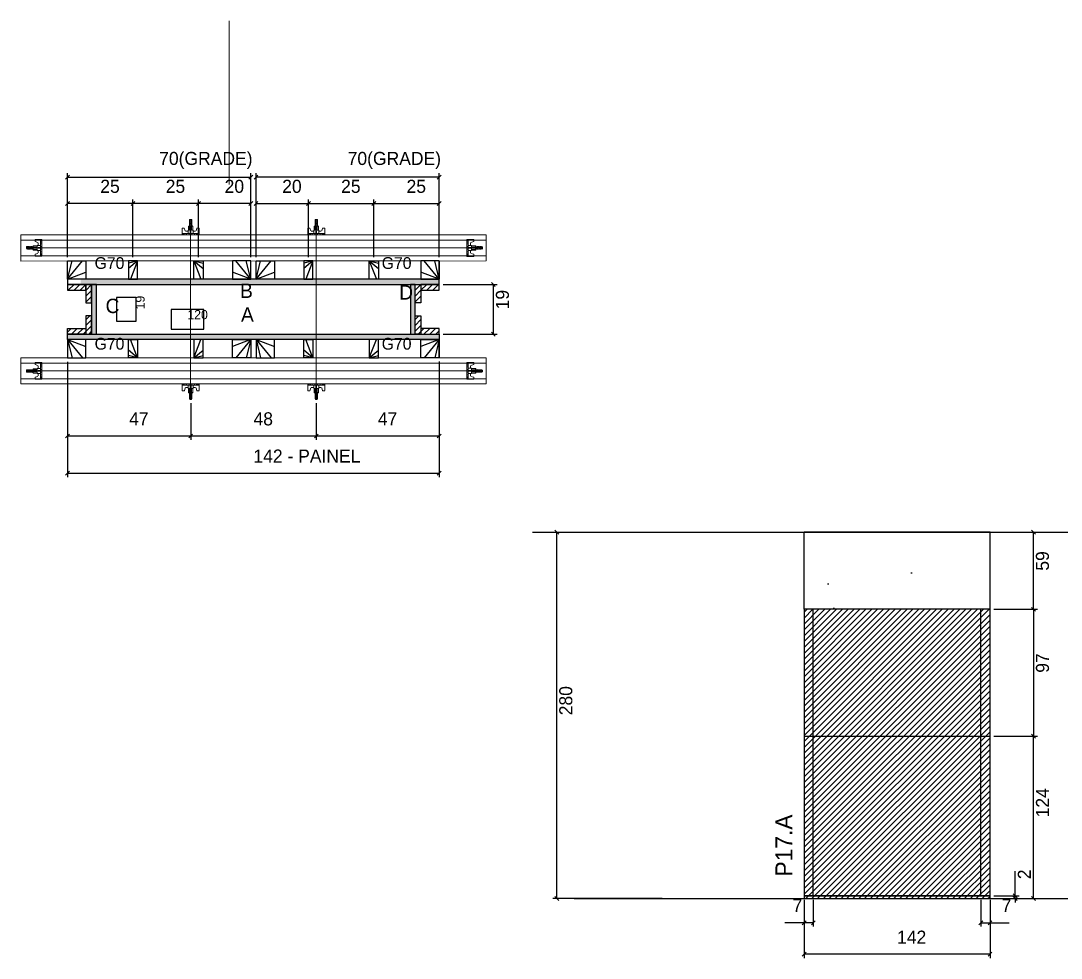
# Model space of a CAD drawing. Header units: metres. Extents: x 4211 to 5683, y 7478 to 8194.
# Drawn here: x 4211 to 5006, y 7478 to 8194 of the extents above; entities that cross this region are included whole.
import ezdxf

# ---------------------------------------------------------------- set-up
doc = ezdxf.new("R2010")
doc.units = ezdxf.units.M
for name, color, linetype in [('CHAPA', 7, 'Continuous'), ('COTA', 7, 'Continuous'), ('Hachura', 7, 'Continuous'), ('Madeira', 7, 'Continuous'), ('MEIO_PONT', 7, 'Continuous'), ('NIVEL 2° PAV.', 7, 'Continuous'), ('Nível', 7, 'Continuous'), ('Painéis', 7, 'Continuous'), ('Perfil Metálico', 7, 'Continuous'), ('SARR_2.2x7', 7, 'Continuous'), ('SARRAFO', 7, 'Continuous'), ('Texto Seção', 7, 'Continuous'), ('TEXTO_GERAL', 7, 'Continuous')]:
    doc.layers.add(name, color=color, linetype=linetype)

msp = doc.modelspace()

# ---------------------------------------------------------------- hatches: boundary and pattern name
at = {"layer": 'COTA'}
h = msp.add_hatch(dxfattribs=at)
h.set_pattern_fill('AR-CONC')
h.paths.add_polyline_path([(4809.92, 7803.23), (4809.92, 7744.23), (4951.92, 7744.23), (4951.92, 7803.23), (4809.92, 7803.23)])
at = {"layer": 'Hachura'}
h = msp.add_hatch(dxfattribs=at)
h.set_pattern_fill('ANSI31')
h.paths.add_polyline_path([(4261.15, 7992.42), (4261.15, 7988.02), (4247.15, 7988.02), (4247.15, 7992.42), (4261.15, 7992.42)])
h = msp.add_hatch(color=7, dxfattribs=at)
h.dxf.hatch_style = 1
h.paths.add_polyline_path([(4531.15, 7992.42), (4531.15, 7996.42), (4257.15, 7996.42), (4257.15, 7992.42), (4531.15, 7992.42)])
h = msp.add_hatch(dxfattribs=at)
h.set_pattern_fill('ANSI31')
h.paths.add_polyline_path([(4265.55, 7978.42), (4261.15, 7978.42), (4261.15, 7992.42), (4265.55, 7992.42), (4265.55, 7978.42)])
h = msp.add_hatch(color=7, dxfattribs=at)
h.dxf.hatch_style = 1
h.paths.add_polyline_path([(4265.55, 7954.42), (4269.15, 7954.42), (4269.15, 7992.42), (4265.55, 7992.42), (4265.55, 7954.42)])
h = msp.add_hatch(color=7, dxfattribs=at)
h.dxf.hatch_style = 1
h.paths.add_polyline_path([(4509.15, 7954.42), (4512.75, 7954.42), (4512.75, 7992.42), (4509.15, 7992.42), (4509.15, 7954.42)])
h = msp.add_hatch(dxfattribs=at)
h.set_pattern_fill('ANSI31')
h.paths.add_polyline_path([(4512.75, 7978.42), (4517.15, 7978.42), (4517.15, 7992.42), (4512.75, 7992.42), (4512.75, 7978.42)])
h = msp.add_hatch(dxfattribs=at)
h.set_pattern_fill('ANSI31')
h.paths.add_polyline_path([(4531.15, 7992.42), (4531.15, 7988.02), (4517.15, 7988.02), (4517.15, 7992.42), (4531.15, 7992.42)])
h = msp.add_hatch(dxfattribs=at)
h.set_pattern_fill('ANSI31')
h.paths.add_polyline_path([(4265.55, 7954.42), (4261.15, 7954.42), (4261.15, 7968.42), (4265.55, 7968.42), (4265.55, 7954.42)])
h = msp.add_hatch(dxfattribs=at)
h.set_pattern_fill('ANSI31')
h.paths.add_polyline_path([(4512.75, 7954.42), (4517.15, 7954.42), (4517.15, 7968.42), (4512.75, 7968.42), (4512.75, 7954.42)])
h = msp.add_hatch(dxfattribs=at)
h.set_pattern_fill('ANSI31')
h.paths.add_polyline_path([(4261.15, 7954.42), (4261.15, 7958.82), (4247.15, 7958.82), (4247.15, 7954.42), (4261.15, 7954.42)])
h = msp.add_hatch(dxfattribs=at)
h.set_pattern_fill('ANSI31')
h.paths.add_polyline_path([(4517.15, 7954.42), (4517.15, 7958.82), (4531.15, 7958.82), (4531.15, 7954.42), (4517.15, 7954.42)])
h = msp.add_hatch(color=7, dxfattribs=at)
h.dxf.hatch_style = 1
h.paths.add_polyline_path([(4531.15, 7954.42), (4531.15, 7950.42), (4247.15, 7950.42), (4247.15, 7954.42), (4531.15, 7954.42)])
h = msp.add_hatch(dxfattribs=at)
h.set_pattern_fill('ANSI31')
h.paths.add_polyline_path([(4951.92, 7744.23), (4809.92, 7744.23), (4809.92, 7523.23), (4951.92, 7523.23), (4951.92, 7744.23)])

# ---------------------------------------------------------------- linework, layer by layer
at = {"layer": 'CHAPA', "color": 1, "lineweight": 25}
for points in [[(4531.15, 7992.42), (4531.15, 7996.42), (4247.15, 7996.42), (4247.15, 7992.42)], [(4265.55, 7954.42), (4269.15, 7954.42), (4269.15, 7992.42), (4265.55, 7992.42)], [(4509.15, 7954.42), (4512.75, 7954.42), (4512.75, 7992.42), (4509.15, 7992.42)], [(4531.15, 7954.42), (4531.15, 7950.42), (4247.15, 7950.42), (4247.15, 7954.42)]]:
    msp.add_lwpolyline(points, close=True, dxfattribs=at)
at = {"layer": 'COTA', "color": 0, "lineweight": 25}
for p, q in [((4248.65, 8076.04), (4245.65, 8073.04)), ((4385.65, 8073.04), (4388.65, 8076.04)), ((4392.65, 8076.04), (4389.65, 8073.04)), ((4529.65, 8073.04), (4532.65, 8076.04)), ((4248.65, 8055.85), (4245.65, 8052.85)), ((4298.65, 8055.85), (4295.65, 8052.85)), ((4295.65, 8052.85), (4298.65, 8055.85)), ((4348.65, 8055.85), (4345.65, 8052.85)), ((4345.65, 8052.85), (4348.65, 8055.85)), ((4385.65, 8052.85), (4388.65, 8055.85)), ((4392.65, 8055.85), (4389.65, 8052.85)), ((4429.65, 8052.85), (4432.65, 8055.85)), ((4432.65, 8055.85), (4429.65, 8052.85)), ((4479.65, 8052.85), (4482.65, 8055.85)), ((4482.65, 8055.85), (4479.65, 8052.85)), ((4529.65, 8052.85), (4532.65, 8055.85)), ((4573.96, 7990.92), (4570.96, 7993.92)), ((4570.96, 7955.92), (4573.96, 7952.92)), ((4248.65, 7878.18), (4245.65, 7875.18)), ((4339.72, 7875.18), (4342.72, 7878.18)), ((4342.72, 7878.18), (4339.72, 7875.18)), ((4438.72, 7878.18), (4435.72, 7875.18)), ((4435.72, 7875.18), (4438.72, 7878.18)), ((4529.65, 7875.18), (4532.65, 7878.18)), ((4248.65, 7849.76), (4245.65, 7846.76)), ((4529.65, 7846.76), (4532.65, 7849.76)), ((4986.6, 7801.73), (4983.6, 7804.73)), ((4986.6, 7742.73), (4983.6, 7745.73)), ((4983.6, 7745.73), (4986.6, 7742.73)), ((4986.6, 7645.73), (4983.6, 7648.73)), ((4983.6, 7648.73), (4986.6, 7645.73)), ((4969.68, 7526.73), (4972.68, 7523.73)), ((4972.68, 7521.73), (4969.68, 7524.73)), ((4983.6, 7524.73), (4986.6, 7521.73)), ((4811.42, 7506.22), (4808.42, 7503.22)), ((4815.42, 7503.22), (4818.42, 7506.22)), ((4946.42, 7506.22), (4943.42, 7503.22)), ((4950.42, 7503.22), (4953.42, 7506.22)), ((4811.42, 7482.11), (4808.42, 7479.11)), ((4950.42, 7479.11), (4953.42, 7482.11))]:
    msp.add_line(p, q, dxfattribs=at)
at = {"layer": 'COTA', "color": 241, "lineweight": 25}
for p, q in [((4247.15, 8013.42), (4247.15, 8077.54)), ((4387.15, 8013.39), (4387.15, 8077.54)), ((4391.15, 8013.39), (4391.15, 8077.54)), ((4531.15, 8013.42), (4531.15, 8077.54)), ((4247.15, 8074.54), (4387.15, 8074.54)), ((4531.15, 8074.54), (4391.15, 8074.54)), ((4247.15, 8013.42), (4247.15, 8057.35)), ((4297.15, 8054.35), (4247.15, 8054.35)), ((4297.15, 8013.42), (4297.15, 8057.35)), ((4297.15, 8013.42), (4297.15, 8057.35)), ((4347.15, 8054.35), (4297.15, 8054.35)), ((4347.15, 8013.42), (4347.15, 8057.35)), ((4347.15, 8013.42), (4347.15, 8057.35)), ((4387.15, 8054.35), (4347.15, 8054.35)), ((4387.15, 8013.42), (4387.15, 8057.35)), ((4391.15, 8013.42), (4391.15, 8057.35)), ((4391.15, 8054.35), (4431.15, 8054.35)), ((4431.15, 8013.42), (4431.15, 8057.35)), ((4431.15, 8013.42), (4431.15, 8057.35)), ((4431.15, 8054.35), (4481.15, 8054.35)), ((4481.15, 8013.42), (4481.15, 8057.35)), ((4481.15, 8013.42), (4481.15, 8057.35)), ((4481.15, 8054.35), (4531.15, 8054.35)), ((4531.15, 8013.42), (4531.15, 8057.35)), ((4534.16, 7992.42), (4575.46, 7992.42)), ((4572.46, 7954.42), (4572.46, 7992.42)), ((4534.15, 7954.42), (4575.46, 7954.42)), ((4247.15, 7933.43), (4247.15, 7845.26)), ((4247.15, 7933.42), (4247.15, 7873.68)), ((4531.15, 7933.47), (4531.15, 7845.26)), ((4531.15, 7933.42), (4531.15, 7873.68)), ((4341.22, 7901.65), (4341.22, 7873.68)), ((4341.22, 7901.65), (4341.22, 7873.68)), ((4437.22, 7901.65), (4437.22, 7873.68)), ((4437.22, 7901.65), (4437.22, 7873.68)), ((4247.15, 7876.68), (4341.22, 7876.68)), ((4341.22, 7876.68), (4437.22, 7876.68)), ((4437.22, 7876.68), (4531.15, 7876.68)), ((4247.15, 7848.26), (4531.15, 7848.26)), ((4951.92, 7803.23), (4809.92, 7803.23)), ((4809.92, 7744.23), (4809.92, 7803.23)), ((4951.92, 7744.23), (4951.92, 7803.23))]:
    msp.add_line(p, q, dxfattribs=at)
at = {"layer": 'COTA', "color": 180, "lineweight": 25}
for p, q in [((4299.55, 7982.42), (4284.55, 7982.42)), ((4284.55, 7982.42), (4284.55, 7964.42)), ((4299.55, 7964.42), (4299.55, 7982.42)), ((4351.21, 7973.42), (4326.21, 7973.42)), ((4326.21, 7973.42), (4326.21, 7958.42)), ((4351.21, 7958.42), (4351.21, 7973.42)), ((4284.55, 7964.42), (4299.55, 7964.42)), ((4326.21, 7958.42), (4351.21, 7958.42))]:
    msp.add_line(p, q, dxfattribs=at)
at = {"layer": 'COTA', "color": 4, "lineweight": 25}
for p, q in [((4954.92, 7803.23), (4988.1, 7803.23)), ((4985.1, 7744.23), (4985.1, 7803.23)), ((4954.92, 7744.23), (4988.1, 7744.23)), ((4954.92, 7744.23), (4988.1, 7744.23)), ((4985.1, 7744.23), (4985.1, 7647.23)), ((4954.92, 7647.23), (4988.1, 7647.23)), ((4954.92, 7647.23), (4988.1, 7647.23)), ((4985.1, 7523.23), (4985.1, 7647.23)), ((4971.18, 7525.23), (4971.18, 7544.03)), ((4809.92, 7522.23), (4809.92, 7477.61)), ((4809.92, 7520.23), (4809.92, 7501.72)), ((4816.92, 7522.23), (4816.92, 7501.72)), ((4944.92, 7522.23), (4944.92, 7501.72)), ((4951.92, 7522.23), (4951.92, 7477.61)), ((4951.92, 7520.23), (4951.92, 7501.72)), ((4954.92, 7525.23), (4974.18, 7525.23)), ((4954.92, 7523.23), (4974.18, 7523.23)), ((4954.92, 7523.23), (4988.1, 7523.23)), ((4971.18, 7523.23), (4971.18, 7525.23)), ((4971.18, 7523.23), (4971.18, 7520.23)), ((4809.92, 7504.72), (4795.19, 7504.72)), ((4816.92, 7504.72), (4809.92, 7504.72)), ((4944.92, 7504.72), (4951.92, 7504.72)), ((4951.92, 7504.72), (4966.65, 7504.72)), ((4951.92, 7480.61), (4809.92, 7480.61))]:
    msp.add_line(p, q, dxfattribs=at)
at = {"layer": 'Hachura', "color": 0, "lineweight": 9}
for p, q in [((4339.47, 8037.1), (4342.82, 8037.1)), ((4339.47, 8033.87), (4339.47, 8037.1)), ((4339.47, 8037.03), (4342.82, 8037.03)), ((4340.76, 8041.87), (4340.08, 8041.53)), ((4342.25, 8041.46), (4340.08, 8040.37)), ((4342.25, 8040.3), (4340.08, 8039.21)), ((4342.25, 8039.13), (4340.08, 8038.05)), ((4340.14, 8041.31), (4341.27, 8041.87)), ((4340.14, 8040.15), (4342.28, 8041.22)), ((4340.14, 8038.98), (4342.28, 8040.05)), ((4340.14, 8037.82), (4342.28, 8038.89)), ((4340.24, 8041.87), (4340.57, 8042.19)), ((4340.5, 8041.87), (4340.24, 8041.74)), ((4340.24, 8041.23), (4341.53, 8041.87)), ((4340.24, 8041.87), (4342.18, 8041.87)), ((4342.18, 8041.55), (4340.24, 8040.58)), ((4342.18, 8041.55), (4340.24, 8040.58)), ((4340.24, 8041.23), (4340.24, 8040.58)), ((4340.24, 8040.07), (4342.18, 8041.03)), ((4342.18, 8040.39), (4340.24, 8039.42)), ((4340.24, 8039.42), (4340.24, 8040.07)), ((4340.24, 8038.91), (4342.18, 8039.87)), ((4342.18, 8039.23), (4340.24, 8038.26)), ((4340.24, 8038.69), (4340.24, 8038.91)), ((4340.24, 8037.74), (4342.18, 8038.71)), ((4340.24, 8038.69), (4340.24, 8038.26)), ((4342.18, 8038.07), (4340.24, 8037.1)), ((4340.24, 8037.74), (4340.24, 8037.1)), ((4340.24, 8037.1), (4340.24, 8033.87)), ((4341.86, 8042.19), (4340.57, 8042.19)), ((4341.02, 8037.1), (4342.28, 8037.73)), ((4341.27, 8037.1), (4342.18, 8037.55)), ((4341.79, 8037.1), (4341.79, 8033.87)), ((4342.18, 8041.87), (4341.86, 8042.19)), ((4342.18, 8041.55), (4342.18, 8041.87)), ((4342.18, 8040.39), (4342.18, 8041.03)), ((4342.18, 8039.23), (4342.18, 8039.87)), ((4342.18, 8039.66), (4342.18, 8039.87)), ((4342.18, 8038.07), (4342.18, 8038.71)), ((4342.18, 8037.1), (4342.18, 8037.55)), ((4342.82, 8037.1), (4342.82, 8033.87)), ((4435.47, 8037.1), (4438.82, 8037.1)), ((4435.47, 8033.87), (4435.47, 8037.1)), ((4435.47, 8037.03), (4438.82, 8037.03)), ((4436.76, 8041.87), (4436.08, 8041.53)), ((4438.25, 8041.46), (4436.08, 8040.37)), ((4438.25, 8040.3), (4436.08, 8039.21)), ((4438.25, 8039.13), (4436.08, 8038.05)), ((4436.14, 8041.31), (4437.27, 8041.87)), ((4436.14, 8040.15), (4438.28, 8041.22)), ((4436.14, 8038.98), (4438.28, 8040.05)), ((4436.14, 8037.82), (4438.28, 8038.89)), ((4436.24, 8041.87), (4436.57, 8042.19)), ((4436.5, 8041.87), (4436.24, 8041.74)), ((4436.24, 8041.23), (4437.53, 8041.87)), ((4436.24, 8041.87), (4438.18, 8041.87)), ((4438.18, 8041.55), (4436.24, 8040.58)), ((4438.18, 8041.55), (4436.24, 8040.58)), ((4436.24, 8041.23), (4436.24, 8040.58)), ((4436.24, 8040.07), (4438.18, 8041.03)), ((4438.18, 8040.39), (4436.24, 8039.42)), ((4436.24, 8039.42), (4436.24, 8040.07)), ((4436.24, 8038.91), (4438.18, 8039.87)), ((4438.18, 8039.23), (4436.24, 8038.26)), ((4436.24, 8038.69), (4436.24, 8038.91)), ((4436.24, 8037.74), (4438.18, 8038.71)), ((4436.24, 8038.69), (4436.24, 8038.26)), ((4438.18, 8038.07), (4436.24, 8037.1)), ((4436.24, 8037.74), (4436.24, 8037.1)), ((4436.24, 8037.1), (4436.24, 8033.87)), ((4437.86, 8042.19), (4436.57, 8042.19)), ((4437.02, 8037.1), (4438.28, 8037.73)), ((4437.27, 8037.1), (4438.18, 8037.55)), ((4437.79, 8037.1), (4437.79, 8033.87)), ((4438.18, 8041.87), (4437.86, 8042.19)), ((4438.18, 8041.55), (4438.18, 8041.87)), ((4438.18, 8040.39), (4438.18, 8041.03)), ((4438.18, 8039.23), (4438.18, 8039.87)), ((4438.18, 8039.66), (4438.18, 8039.87)), ((4438.18, 8038.07), (4438.18, 8038.71)), ((4438.18, 8037.1), (4438.18, 8037.55)), ((4438.82, 8037.1), (4438.82, 8033.87)), ((4334.7, 8031.3), (4334.7, 8035.55)), ((4334.7, 8035.55), (4336.37, 8035.55)), ((4347.59, 8031.3), (4334.7, 8031.3)), ((4334.7, 8031.3), (4334.7, 8030.39)), ((4334.7, 8030.39), (4347.59, 8030.39)), ((4334.83, 8031.31), (4334.83, 8030.39)), ((4335.04, 8031.31), (4335.04, 8030.39)), ((4335.38, 8031.31), (4335.38, 8030.39)), ((4335.65, 8030.39), (4343.46, 8030.39)), ((4335.84, 8031.31), (4335.84, 8030.39)), ((4336.37, 8035.55), (4336.95, 8033.34)), ((4336.69, 8031.31), (4336.69, 8030.39)), ((4337.27, 8033.1), (4339.21, 8033.1)), ((4338.12, 8031.31), (4338.12, 8030.39)), ((4343.08, 8033.87), (4339.21, 8033.87)), ((4339.21, 8033.87), (4339.21, 8031.3)), ((4339.21, 8033.87), (4339.47, 8033.87)), ((4339.21, 8033.87), (4339.47, 8033.87)), ((4340.17, 8031.17), (4340.17, 8030.74)), ((4340.94, 8033.29), (4340.94, 8031.3)), ((4341.15, 8031.3), (4343.08, 8031.3)), ((4341.15, 8031.3), (4341.15, 8030.39)), ((4341.46, 8031.3), (4341.46, 8033.29)), ((4342.44, 8031.3), (4341.79, 8031.3)), ((4342.1, 8030.98), (4342.1, 8031.19)), ((4342.1, 8030.54), (4342.1, 8030.98)), ((4347.59, 8031.3), (4342.44, 8031.3)), ((4343.08, 8031.3), (4343.08, 8033.87)), ((4345.02, 8033.1), (4343.08, 8033.1)), ((4344.19, 8031.31), (4344.19, 8030.39)), ((4345.92, 8035.55), (4345.34, 8033.34)), ((4345.6, 8031.31), (4345.6, 8030.39)), ((4347.59, 8035.55), (4345.92, 8035.55)), ((4346.44, 8031.31), (4346.44, 8030.39)), ((4346.91, 8031.31), (4346.91, 8030.39)), ((4347.24, 8031.31), (4347.24, 8030.39)), ((4347.45, 8031.31), (4347.45, 8030.39)), ((4347.59, 8030.39), (4347.59, 8035.53)), ((4430.7, 8031.3), (4430.7, 8035.55)), ((4430.7, 8035.55), (4432.37, 8035.55)), ((4443.59, 8031.3), (4430.7, 8031.3)), ((4430.7, 8031.3), (4430.7, 8030.39)), ((4430.7, 8030.39), (4443.59, 8030.39)), ((4430.83, 8031.31), (4430.83, 8030.39)), ((4431.04, 8031.31), (4431.04, 8030.39)), ((4431.38, 8031.31), (4431.38, 8030.39)), ((4431.65, 8030.39), (4439.46, 8030.39)), ((4431.84, 8031.31), (4431.84, 8030.39)), ((4432.37, 8035.55), (4432.95, 8033.34)), ((4432.69, 8031.31), (4432.69, 8030.39)), ((4433.27, 8033.1), (4435.21, 8033.1)), ((4434.12, 8031.31), (4434.12, 8030.39)), ((4439.08, 8033.87), (4435.21, 8033.87)), ((4435.21, 8033.87), (4435.21, 8031.3)), ((4435.21, 8033.87), (4435.47, 8033.87)), ((4435.21, 8033.87), (4435.47, 8033.87)), ((4436.17, 8031.17), (4436.17, 8030.74)), ((4436.94, 8033.29), (4436.94, 8031.3)), ((4437.15, 8031.3), (4439.08, 8031.3)), ((4437.15, 8031.3), (4437.15, 8030.39)), ((4437.46, 8031.3), (4437.46, 8033.29)), ((4438.44, 8031.3), (4437.79, 8031.3)), ((4438.1, 8030.98), (4438.1, 8031.19)), ((4438.1, 8030.54), (4438.1, 8030.98)), ((4443.59, 8031.3), (4438.44, 8031.3)), ((4439.08, 8031.3), (4439.08, 8033.87)), ((4441.02, 8033.1), (4439.08, 8033.1)), ((4440.19, 8031.31), (4440.19, 8030.39)), ((4441.92, 8035.55), (4441.34, 8033.34)), ((4441.6, 8031.31), (4441.6, 8030.39)), ((4443.59, 8035.55), (4441.92, 8035.55)), ((4442.44, 8031.31), (4442.44, 8030.39)), ((4442.91, 8031.31), (4442.91, 8030.39)), ((4443.24, 8031.31), (4443.24, 8030.39)), ((4443.45, 8031.31), (4443.45, 8030.39)), ((4443.59, 8030.39), (4443.59, 8035.53)), ((4215.99, 8021.46), (4215.67, 8021.14)), ((4215.67, 8021.14), (4215.67, 8019.85)), ((4216.31, 8021.46), (4215.99, 8021.46)), ((4215.99, 8019.52), (4215.99, 8021.46)), ((4216.63, 8019.52), (4215.99, 8020.81)), ((4216.55, 8019.42), (4215.99, 8020.55)), ((4216.31, 8021.46), (4217.28, 8019.52)), ((4216.31, 8021.46), (4217.28, 8019.52)), ((4216.4, 8021.53), (4217.49, 8019.36)), ((4217.72, 8019.42), (4216.64, 8021.56)), ((4217.47, 8021.46), (4216.83, 8021.46)), ((4217.79, 8019.52), (4216.83, 8021.46)), ((4217.47, 8021.46), (4218.44, 8019.52)), ((4217.56, 8021.53), (4218.65, 8019.36)), ((4218.88, 8019.42), (4217.81, 8021.56)), ((4218.63, 8021.46), (4217.99, 8021.46)), ((4218.96, 8019.52), (4217.99, 8021.46)), ((4218.2, 8021.46), (4217.99, 8021.46)), ((4218.63, 8021.46), (4219.6, 8019.52)), ((4218.73, 8021.53), (4219.81, 8019.36)), ((4220.04, 8019.42), (4218.97, 8021.56)), ((4219.79, 8021.46), (4219.15, 8021.46)), ((4220.12, 8019.52), (4219.15, 8021.46)), ((4219.79, 8021.46), (4220.76, 8019.52)), ((4220.76, 8020.3), (4220.13, 8021.56)), ((4220.76, 8020.55), (4220.31, 8021.46)), ((4220.76, 8021.46), (4220.31, 8021.46)), ((4220.76, 8018.75), (4220.76, 8022.1)), ((4220.76, 8022.1), (4223.99, 8022.1)), ((4220.76, 8021.07), (4223.99, 8021.07)), ((4220.83, 8018.75), (4220.83, 8022.1)), ((4222.31, 8026.87), (4222.31, 8025.2)), ((4222.31, 8025.2), (4224.52, 8024.61)), ((4227.47, 8026.87), (4222.33, 8026.87)), ((4223.99, 8022.36), (4223.99, 8018.49)), ((4226.57, 8022.36), (4223.99, 8022.36)), ((4226.57, 8020.74), (4224.57, 8020.74)), ((4224.76, 8024.3), (4224.76, 8022.36)), ((4226.55, 8026.73), (4227.47, 8026.73)), ((4226.55, 8026.52), (4227.47, 8026.52)), ((4226.55, 8026.18), (4227.47, 8026.18)), ((4226.55, 8025.72), (4227.47, 8025.72)), ((4226.55, 8024.88), (4227.47, 8024.88)), ((4226.55, 8023.46), (4227.47, 8023.46)), ((4226.57, 8026.87), (4226.57, 8013.97)), ((4226.57, 8026.87), (4226.57, 8021.71)), ((4226.57, 8020.42), (4226.57, 8022.36)), ((4226.57, 8021.71), (4226.57, 8021.07)), ((4226.57, 8020.43), (4227.47, 8020.43)), ((4226.88, 8021.38), (4226.67, 8021.38)), ((4227.32, 8021.38), (4226.88, 8021.38)), ((4227.47, 8013.97), (4227.47, 8026.87)), ((4227.47, 8014.93), (4227.47, 8022.74)), ((4553.23, 8026.71), (4552.3, 8026.71)), ((4553.23, 8026.5), (4552.3, 8026.5)), ((4553.23, 8026.16), (4552.3, 8026.16)), ((4553.23, 8025.7), (4552.3, 8025.7)), ((4553.23, 8024.86), (4552.3, 8024.86)), ((4553.23, 8023.44), (4552.3, 8023.44)), ((4552.31, 8013.95), (4552.31, 8026.85)), ((4552.31, 8026.85), (4557.44, 8026.85)), ((4552.31, 8014.9), (4552.31, 8022.72)), ((4553.21, 8020.41), (4552.31, 8020.41)), ((4552.46, 8021.36), (4552.89, 8021.36)), ((4552.89, 8021.36), (4553.1, 8021.36)), ((4553.21, 8026.85), (4553.21, 8013.95)), ((4553.21, 8026.85), (4553.21, 8021.69)), ((4553.21, 8020.4), (4553.21, 8022.34)), ((4553.21, 8022.34), (4555.79, 8022.34)), ((4553.21, 8021.69), (4553.21, 8021.05)), ((4553.21, 8020.71), (4555.21, 8020.71)), ((4555.01, 8024.28), (4555.01, 8022.34)), ((4557.46, 8025.17), (4555.25, 8024.59)), ((4555.79, 8022.34), (4555.79, 8018.47)), ((4559.01, 8022.08), (4555.79, 8022.08)), ((4559.01, 8021.05), (4555.79, 8021.05)), ((4557.46, 8026.85), (4557.46, 8025.17)), ((4558.94, 8018.72), (4558.94, 8022.08)), ((4559.01, 8018.72), (4559.01, 8022.08)), ((4559.01, 8020.27), (4559.65, 8021.54)), ((4559.98, 8021.43), (4559.01, 8019.5)), ((4559.01, 8020.53), (4559.46, 8021.43)), ((4559.01, 8021.43), (4559.46, 8021.43)), ((4559.66, 8019.5), (4560.62, 8021.43)), ((4559.74, 8019.4), (4560.81, 8021.54)), ((4561.05, 8021.51), (4559.96, 8019.34)), ((4559.98, 8021.43), (4560.62, 8021.43)), ((4561.14, 8021.43), (4560.17, 8019.5)), ((4560.82, 8019.5), (4561.79, 8021.43)), ((4560.9, 8019.4), (4561.97, 8021.54)), ((4562.21, 8021.51), (4561.13, 8019.34)), ((4561.14, 8021.43), (4561.79, 8021.43)), ((4562.3, 8021.43), (4561.33, 8019.5)), ((4561.57, 8021.43), (4561.79, 8021.43)), ((4561.98, 8019.5), (4562.95, 8021.43)), ((4562.06, 8019.4), (4563.13, 8021.54)), ((4563.37, 8021.51), (4562.29, 8019.34)), ((4562.3, 8021.43), (4562.95, 8021.43)), ((4563.46, 8021.43), (4562.49, 8019.5)), ((4563.46, 8021.43), (4562.49, 8019.5)), ((4563.14, 8019.5), (4563.78, 8020.79)), ((4563.22, 8019.4), (4563.78, 8020.53)), ((4563.46, 8021.43), (4563.78, 8021.43)), ((4563.78, 8021.43), (4564.11, 8021.11)), ((4563.78, 8019.5), (4563.78, 8021.43)), ((4564.11, 8021.11), (4564.11, 8019.82)), ((4215.99, 8019.52), (4215.67, 8019.85)), ((4215.99, 8020.04), (4216.33, 8019.36)), ((4215.99, 8019.78), (4216.12, 8019.52)), ((4216.63, 8019.52), (4217.28, 8019.52)), ((4218.44, 8019.52), (4217.79, 8019.52)), ((4219.17, 8019.52), (4218.96, 8019.52)), ((4219.17, 8019.52), (4219.6, 8019.52)), ((4220.12, 8019.52), (4220.76, 8019.52)), ((4220.76, 8019.52), (4223.99, 8019.52)), ((4223.99, 8018.75), (4220.76, 8018.75)), ((4222.31, 8015.65), (4224.52, 8016.23)), ((4222.31, 8013.97), (4222.31, 8015.65)), ((4226.57, 8013.97), (4222.31, 8013.97)), ((4223.99, 8018.49), (4223.99, 8018.75)), ((4223.99, 8018.49), (4223.99, 8018.75)), ((4223.99, 8018.49), (4226.57, 8018.49)), ((4224.57, 8020.22), (4226.57, 8020.22)), ((4224.76, 8016.55), (4224.76, 8018.49)), ((4226.55, 8017.4), (4227.47, 8017.4)), ((4226.55, 8015.97), (4227.47, 8015.97)), ((4226.55, 8015.12), (4227.47, 8015.12)), ((4226.55, 8014.66), (4227.47, 8014.66)), ((4226.55, 8014.32), (4227.47, 8014.32)), ((4226.55, 8014.11), (4227.47, 8014.11)), ((4226.57, 8013.97), (4227.47, 8013.97)), ((4226.69, 8019.45), (4227.12, 8019.45)), ((4553.23, 8015.94), (4552.3, 8015.94)), ((4553.23, 8015.1), (4552.3, 8015.1)), ((4553.23, 8014.64), (4552.3, 8014.64)), ((4553.23, 8014.3), (4552.3, 8014.3)), ((4553.23, 8014.09), (4552.3, 8014.09)), ((4553.23, 8017.37), (4552.31, 8017.37)), ((4553.21, 8013.95), (4552.31, 8013.95)), ((4553.08, 8019.43), (4552.65, 8019.43)), ((4555.21, 8020.2), (4553.21, 8020.2)), ((4555.79, 8018.47), (4553.21, 8018.47)), ((4553.21, 8013.95), (4557.46, 8013.95)), ((4555.01, 8016.52), (4555.01, 8018.47)), ((4557.46, 8015.63), (4555.25, 8016.21)), ((4559.01, 8019.5), (4555.79, 8019.5)), ((4555.79, 8018.72), (4559.01, 8018.72)), ((4555.79, 8018.47), (4555.79, 8018.72)), ((4555.79, 8018.47), (4555.79, 8018.72)), ((4557.46, 8013.95), (4557.46, 8015.63)), ((4559.66, 8019.5), (4559.01, 8019.5)), ((4560.61, 8019.5), (4560.17, 8019.5)), ((4560.61, 8019.5), (4560.82, 8019.5)), ((4561.33, 8019.5), (4561.98, 8019.5)), ((4563.14, 8019.5), (4562.49, 8019.5)), ((4563.78, 8020.01), (4563.45, 8019.34)), ((4563.78, 8019.76), (4563.66, 8019.5)), ((4563.78, 8019.5), (4564.11, 8019.82)), ((4552.31, 7932.89), (4552.31, 7920)), ((4553.21, 7932.89), (4552.31, 7932.89)), ((4553.21, 7919.99), (4553.21, 7932.89)), ((4553.21, 7932.89), (4557.46, 7932.89)), ((4557.46, 7932.89), (4557.46, 7931.21)), ((4215.99, 7927.32), (4215.67, 7927)), ((4215.67, 7925.71), (4215.67, 7927)), ((4215.99, 7925.39), (4215.67, 7925.71)), ((4215.99, 7926.81), (4216.33, 7927.48)), ((4216.55, 7927.42), (4215.99, 7926.29)), ((4215.99, 7927.06), (4216.12, 7927.32)), ((4216.63, 7927.32), (4215.99, 7926.03)), ((4215.99, 7927.32), (4215.99, 7925.39)), ((4216.31, 7925.39), (4215.99, 7925.39)), ((4216.31, 7925.39), (4217.28, 7927.32)), ((4216.31, 7925.39), (4217.28, 7927.32)), ((4216.4, 7925.31), (4217.49, 7927.48)), ((4216.63, 7927.32), (4217.28, 7927.32)), ((4217.72, 7927.42), (4216.64, 7925.28)), ((4217.79, 7927.32), (4216.83, 7925.39)), ((4217.47, 7925.39), (4216.83, 7925.39)), ((4217.47, 7925.39), (4218.44, 7927.32)), ((4217.56, 7925.31), (4218.65, 7927.48)), ((4218.44, 7927.32), (4217.79, 7927.32)), ((4218.88, 7927.42), (4217.81, 7925.28)), ((4218.96, 7927.32), (4217.99, 7925.39)), ((4218.63, 7925.39), (4217.99, 7925.39)), ((4218.2, 7925.39), (4217.99, 7925.39)), ((4218.63, 7925.39), (4219.6, 7927.32)), ((4218.73, 7925.31), (4219.81, 7927.48)), ((4219.17, 7927.32), (4218.96, 7927.32)), ((4220.04, 7927.42), (4218.97, 7925.28)), ((4220.12, 7927.32), (4219.15, 7925.39)), ((4219.79, 7925.39), (4219.15, 7925.39)), ((4219.17, 7927.32), (4219.6, 7927.32)), ((4219.79, 7925.39), (4220.76, 7927.32)), ((4220.12, 7927.32), (4220.76, 7927.32)), ((4220.76, 7926.55), (4220.13, 7925.28)), ((4220.76, 7926.29), (4220.31, 7925.39)), ((4220.76, 7925.39), (4220.31, 7925.39)), ((4220.76, 7928.1), (4220.76, 7924.74)), ((4223.99, 7928.1), (4220.76, 7928.1)), ((4220.76, 7927.32), (4223.99, 7927.32)), ((4220.76, 7925.77), (4223.99, 7925.77)), ((4220.83, 7928.1), (4220.83, 7924.74)), ((4226.57, 7932.87), (4222.31, 7932.87)), ((4222.31, 7932.87), (4222.31, 7931.19)), ((4222.31, 7931.19), (4224.52, 7930.61)), ((4223.99, 7924.48), (4223.99, 7928.35)), ((4223.99, 7928.35), (4226.57, 7928.35)), ((4223.99, 7928.35), (4223.99, 7928.1)), ((4223.99, 7928.35), (4223.99, 7928.1)), ((4224.57, 7926.62), (4226.57, 7926.62)), ((4226.57, 7926.11), (4224.57, 7926.11)), ((4224.76, 7930.3), (4224.76, 7928.35)), ((4226.55, 7932.73), (4227.47, 7932.73)), ((4226.55, 7932.52), (4227.47, 7932.52)), ((4226.55, 7932.18), (4227.47, 7932.18)), ((4226.55, 7931.72), (4227.47, 7931.72)), ((4226.55, 7930.88), (4227.47, 7930.88)), ((4226.55, 7929.45), (4227.47, 7929.45)), ((4226.57, 7919.97), (4226.57, 7932.87)), ((4226.57, 7932.87), (4227.47, 7932.87)), ((4226.57, 7926.42), (4226.57, 7924.48)), ((4226.57, 7926.41), (4227.47, 7926.41)), ((4226.57, 7925.13), (4226.57, 7925.77)), ((4226.57, 7919.97), (4226.57, 7925.13)), ((4226.88, 7925.46), (4226.67, 7925.46)), ((4226.69, 7927.39), (4227.12, 7927.39)), ((4227.32, 7925.46), (4226.88, 7925.46)), ((4227.47, 7932.87), (4227.47, 7919.97)), ((4227.47, 7931.92), (4227.47, 7924.1)), ((4553.23, 7932.75), (4552.3, 7932.75)), ((4553.23, 7932.54), (4552.3, 7932.54)), ((4553.23, 7932.21), (4552.3, 7932.21)), ((4553.23, 7931.74), (4552.3, 7931.74)), ((4553.23, 7930.9), (4552.3, 7930.9)), ((4552.31, 7931.94), (4552.31, 7924.12)), ((4553.23, 7929.47), (4552.31, 7929.47)), ((4553.21, 7926.44), (4552.31, 7926.44)), ((4552.46, 7925.48), (4552.89, 7925.48)), ((4553.08, 7927.42), (4552.65, 7927.42)), ((4552.89, 7925.48), (4553.1, 7925.48)), ((4555.79, 7928.38), (4553.21, 7928.38)), ((4555.21, 7926.65), (4553.21, 7926.65)), ((4553.21, 7926.44), (4553.21, 7924.51)), ((4553.21, 7926.13), (4555.21, 7926.13)), ((4553.21, 7925.15), (4553.21, 7925.8)), ((4553.21, 7919.99), (4553.21, 7925.15)), ((4555.01, 7930.32), (4555.01, 7928.37)), ((4557.46, 7931.21), (4555.25, 7930.63)), ((4555.79, 7924.51), (4555.79, 7928.38)), ((4555.79, 7928.38), (4555.79, 7928.12)), ((4555.79, 7928.38), (4555.79, 7928.12)), ((4555.79, 7928.12), (4559.01, 7928.12)), ((4559.01, 7927.35), (4555.79, 7927.35)), ((4559.01, 7925.8), (4555.79, 7925.8)), ((4558.94, 7928.12), (4558.94, 7924.77)), ((4559.01, 7928.12), (4559.01, 7924.77)), ((4559.66, 7927.35), (4559.01, 7927.35)), ((4559.98, 7925.41), (4559.01, 7927.35)), ((4559.01, 7926.57), (4559.65, 7925.3)), ((4559.01, 7926.31), (4559.46, 7925.41)), ((4559.01, 7925.41), (4559.46, 7925.41)), ((4559.66, 7927.35), (4560.62, 7925.41)), ((4559.74, 7927.45), (4560.81, 7925.3)), ((4561.05, 7925.34), (4559.96, 7927.5)), ((4559.98, 7925.41), (4560.62, 7925.41)), ((4560.61, 7927.35), (4560.17, 7927.35)), ((4561.14, 7925.41), (4560.17, 7927.35)), ((4560.61, 7927.35), (4560.82, 7927.35)), ((4560.82, 7927.35), (4561.79, 7925.41)), ((4560.9, 7927.45), (4561.97, 7925.3)), ((4562.21, 7925.34), (4561.13, 7927.5)), ((4561.14, 7925.41), (4561.79, 7925.41)), ((4561.33, 7927.35), (4561.98, 7927.35)), ((4562.3, 7925.41), (4561.33, 7927.35)), ((4561.57, 7925.41), (4561.79, 7925.41)), ((4561.98, 7927.35), (4562.95, 7925.41)), ((4562.06, 7927.45), (4563.13, 7925.3)), ((4563.37, 7925.34), (4562.29, 7927.5)), ((4562.3, 7925.41), (4562.95, 7925.41)), ((4563.46, 7925.41), (4562.49, 7927.35)), ((4563.14, 7927.35), (4562.49, 7927.35)), ((4563.46, 7925.41), (4562.49, 7927.35)), ((4563.14, 7927.35), (4563.78, 7926.06)), ((4563.22, 7927.45), (4563.78, 7926.31)), ((4563.78, 7926.83), (4563.45, 7927.5)), ((4563.46, 7925.41), (4563.78, 7925.41)), ((4563.78, 7927.09), (4563.66, 7927.35)), ((4563.78, 7927.34), (4564.11, 7927.02)), ((4563.78, 7927.34), (4563.78, 7925.41)), ((4563.78, 7925.41), (4564.11, 7925.73)), ((4564.11, 7925.73), (4564.11, 7927.02)), ((4220.76, 7924.74), (4223.99, 7924.74)), ((4222.31, 7921.65), (4224.52, 7922.23)), ((4222.31, 7919.97), (4222.31, 7921.65)), ((4227.47, 7919.97), (4222.33, 7919.97)), ((4226.57, 7924.48), (4223.99, 7924.48)), ((4224.76, 7922.54), (4224.76, 7924.48)), ((4226.55, 7923.38), (4227.47, 7923.38)), ((4226.55, 7921.96), (4227.47, 7921.96)), ((4226.55, 7921.12), (4227.47, 7921.12)), ((4226.55, 7920.66), (4227.47, 7920.66)), ((4226.55, 7920.32), (4227.47, 7920.32)), ((4226.55, 7920.11), (4227.47, 7920.11)), ((4553.23, 7923.4), (4552.3, 7923.4)), ((4553.23, 7921.99), (4552.3, 7921.99)), ((4553.23, 7921.15), (4552.3, 7921.15)), ((4553.23, 7920.68), (4552.3, 7920.68)), ((4553.23, 7920.34), (4552.3, 7920.34)), ((4553.23, 7920.13), (4552.3, 7920.13)), ((4552.31, 7920), (4557.44, 7920)), ((4553.21, 7924.51), (4555.79, 7924.51)), ((4555.01, 7922.56), (4555.01, 7924.51)), ((4557.46, 7921.67), (4555.25, 7922.25)), ((4559.01, 7924.77), (4555.79, 7924.77)), ((4557.46, 7919.99), (4557.46, 7921.67)), ((4334.7, 7916.45), (4347.6, 7916.45)), ((4334.7, 7915.55), (4334.7, 7916.45)), ((4347.6, 7915.55), (4334.7, 7915.55)), ((4334.7, 7915.55), (4334.7, 7911.29)), ((4334.7, 7911.29), (4336.38, 7911.29)), ((4334.84, 7915.53), (4334.84, 7916.46)), ((4335.05, 7915.53), (4335.05, 7916.46)), ((4335.39, 7915.53), (4335.39, 7916.46)), ((4335.66, 7916.45), (4343.47, 7916.45)), ((4335.85, 7915.53), (4335.85, 7916.46)), ((4336.38, 7911.29), (4336.96, 7913.5)), ((4336.7, 7915.53), (4336.7, 7916.46)), ((4337.28, 7913.74), (4339.22, 7913.74)), ((4338.13, 7915.53), (4338.13, 7916.45)), ((4339.22, 7912.97), (4339.22, 7915.55)), ((4343.09, 7912.97), (4339.22, 7912.97)), ((4339.22, 7912.97), (4339.48, 7912.97)), ((4339.22, 7912.97), (4339.48, 7912.97)), ((4339.48, 7912.97), (4339.48, 7909.74)), ((4339.48, 7909.81), (4342.83, 7909.81)), ((4339.48, 7909.74), (4342.83, 7909.74)), ((4340.18, 7915.67), (4340.18, 7916.11)), ((4340.25, 7909.74), (4340.25, 7912.97)), ((4340.25, 7909.1), (4340.25, 7909.74)), ((4342.19, 7908.78), (4340.25, 7909.74)), ((4340.25, 7909.1), (4342.19, 7908.13)), ((4340.95, 7913.55), (4340.95, 7915.55)), ((4341.03, 7909.74), (4342.29, 7909.11)), ((4341.15, 7915.55), (4343.09, 7915.55)), ((4341.16, 7915.55), (4341.16, 7916.45)), ((4341.28, 7909.74), (4342.19, 7909.29)), ((4341.47, 7915.55), (4341.47, 7913.55)), ((4342.44, 7915.55), (4341.8, 7915.55)), ((4341.8, 7909.74), (4341.8, 7912.97)), ((4342.11, 7916.3), (4342.11, 7915.87)), ((4342.11, 7915.87), (4342.11, 7915.66)), ((4342.19, 7909.74), (4342.19, 7909.29)), ((4347.6, 7915.55), (4342.44, 7915.55)), ((4342.83, 7909.74), (4342.83, 7912.97)), ((4343.09, 7915.55), (4343.09, 7912.97)), ((4345.03, 7913.74), (4343.09, 7913.74)), ((4344.19, 7915.53), (4344.19, 7916.46)), ((4345.93, 7911.29), (4345.34, 7913.5)), ((4345.61, 7915.53), (4345.61, 7916.46)), ((4347.6, 7911.29), (4345.93, 7911.29)), ((4346.45, 7915.53), (4346.45, 7916.46)), ((4346.91, 7915.53), (4346.91, 7916.46)), ((4347.25, 7915.53), (4347.25, 7916.46)), ((4347.46, 7915.53), (4347.46, 7916.46)), ((4347.6, 7916.45), (4347.6, 7911.31)), ((4430.7, 7916.45), (4443.6, 7916.45)), ((4430.7, 7915.55), (4430.7, 7916.45)), ((4443.6, 7915.55), (4430.7, 7915.55)), ((4430.7, 7915.55), (4430.7, 7911.29)), ((4430.7, 7911.29), (4432.38, 7911.29)), ((4430.84, 7915.53), (4430.84, 7916.46)), ((4431.05, 7915.53), (4431.05, 7916.46)), ((4431.39, 7915.53), (4431.39, 7916.46)), ((4431.66, 7916.45), (4439.47, 7916.45)), ((4431.85, 7915.53), (4431.85, 7916.46)), ((4432.38, 7911.29), (4432.96, 7913.5)), ((4432.7, 7915.53), (4432.7, 7916.46)), ((4433.28, 7913.74), (4435.22, 7913.74)), ((4434.13, 7915.53), (4434.13, 7916.45)), ((4435.22, 7912.97), (4435.22, 7915.55)), ((4439.09, 7912.97), (4435.22, 7912.97)), ((4435.22, 7912.97), (4435.48, 7912.97)), ((4435.22, 7912.97), (4435.48, 7912.97)), ((4435.48, 7912.97), (4435.48, 7909.74)), ((4435.48, 7909.81), (4438.83, 7909.81)), ((4435.48, 7909.74), (4438.83, 7909.74)), ((4436.18, 7915.67), (4436.18, 7916.11)), ((4436.25, 7909.74), (4436.25, 7912.97)), ((4436.25, 7909.1), (4436.25, 7909.74)), ((4438.19, 7908.78), (4436.25, 7909.74)), ((4436.25, 7909.1), (4438.19, 7908.13)), ((4436.95, 7913.55), (4436.95, 7915.55)), ((4437.03, 7909.74), (4438.29, 7909.11)), ((4437.15, 7915.55), (4439.09, 7915.55)), ((4437.16, 7915.55), (4437.16, 7916.45)), ((4437.28, 7909.74), (4438.19, 7909.29)), ((4437.47, 7915.55), (4437.47, 7913.55)), ((4438.44, 7915.55), (4437.8, 7915.55)), ((4437.8, 7909.74), (4437.8, 7912.97)), ((4438.11, 7916.3), (4438.11, 7915.87)), ((4438.11, 7915.87), (4438.11, 7915.66)), ((4438.19, 7909.74), (4438.19, 7909.29)), ((4443.6, 7915.55), (4438.44, 7915.55)), ((4438.83, 7909.74), (4438.83, 7912.97)), ((4439.09, 7915.55), (4439.09, 7912.97)), ((4441.03, 7913.74), (4439.09, 7913.74)), ((4440.19, 7915.53), (4440.19, 7916.46)), ((4441.93, 7911.29), (4441.34, 7913.5)), ((4441.61, 7915.53), (4441.61, 7916.46)), ((4443.6, 7911.29), (4441.93, 7911.29)), ((4442.45, 7915.53), (4442.45, 7916.46)), ((4442.91, 7915.53), (4442.91, 7916.46)), ((4443.25, 7915.53), (4443.25, 7916.46)), ((4443.46, 7915.53), (4443.46, 7916.46)), ((4443.6, 7916.45), (4443.6, 7911.31)), ((4342.26, 7907.71), (4340.09, 7908.79)), ((4342.26, 7906.55), (4340.09, 7907.63)), ((4342.26, 7905.39), (4340.09, 7906.47)), ((4340.77, 7904.97), (4340.09, 7905.31)), ((4340.15, 7909.02), (4342.29, 7907.95)), ((4340.15, 7907.86), (4342.29, 7906.79)), ((4340.15, 7906.7), (4342.29, 7905.63)), ((4340.15, 7905.54), (4341.28, 7904.97)), ((4340.25, 7908.15), (4340.25, 7908.58)), ((4342.19, 7907.62), (4340.25, 7908.58)), ((4340.25, 7908.15), (4340.25, 7907.94)), ((4340.25, 7907.94), (4342.19, 7906.97)), ((4340.25, 7907.42), (4340.25, 7906.78)), ((4342.19, 7906.45), (4340.25, 7907.42)), ((4340.25, 7906.78), (4342.19, 7905.81)), ((4342.19, 7905.29), (4340.25, 7906.26)), ((4340.25, 7905.62), (4340.25, 7906.26)), ((4342.19, 7905.29), (4340.25, 7906.26)), ((4340.25, 7905.62), (4341.54, 7904.97)), ((4340.51, 7904.97), (4340.25, 7905.1)), ((4340.25, 7904.97), (4340.58, 7904.65)), ((4340.25, 7904.97), (4342.19, 7904.97)), ((4341.87, 7904.65), (4340.58, 7904.65)), ((4342.19, 7904.97), (4341.87, 7904.65)), ((4342.19, 7908.78), (4342.19, 7908.13)), ((4342.19, 7907.62), (4342.19, 7906.97)), ((4342.19, 7907.18), (4342.19, 7906.97)), ((4342.19, 7906.45), (4342.19, 7905.81)), ((4342.19, 7905.29), (4342.19, 7904.97)), ((4438.26, 7907.71), (4436.09, 7908.79)), ((4438.26, 7906.55), (4436.09, 7907.63)), ((4438.26, 7905.39), (4436.09, 7906.47)), ((4436.77, 7904.97), (4436.09, 7905.31)), ((4436.15, 7909.02), (4438.29, 7907.95)), ((4436.15, 7907.86), (4438.29, 7906.79)), ((4436.15, 7906.7), (4438.29, 7905.63)), ((4436.15, 7905.54), (4437.28, 7904.97)), ((4436.25, 7908.15), (4436.25, 7908.58)), ((4438.19, 7907.62), (4436.25, 7908.58)), ((4436.25, 7908.15), (4436.25, 7907.94)), ((4436.25, 7907.94), (4438.19, 7906.97)), ((4436.25, 7907.42), (4436.25, 7906.78)), ((4438.19, 7906.45), (4436.25, 7907.42)), ((4436.25, 7906.78), (4438.19, 7905.81)), ((4438.19, 7905.29), (4436.25, 7906.26)), ((4436.25, 7905.62), (4436.25, 7906.26)), ((4438.19, 7905.29), (4436.25, 7906.26)), ((4436.25, 7905.62), (4437.54, 7904.97)), ((4436.51, 7904.97), (4436.25, 7905.1)), ((4436.25, 7904.97), (4436.58, 7904.65)), ((4436.25, 7904.97), (4438.19, 7904.97)), ((4437.87, 7904.65), (4436.58, 7904.65)), ((4438.19, 7904.97), (4437.87, 7904.65)), ((4438.19, 7908.78), (4438.19, 7908.13)), ((4438.19, 7907.62), (4438.19, 7906.97)), ((4438.19, 7907.18), (4438.19, 7906.97)), ((4438.19, 7906.45), (4438.19, 7905.81)), ((4438.19, 7905.29), (4438.19, 7904.97))]:
    msp.add_line(p, q, dxfattribs=at)
at = {"layer": 'Hachura', "color": 251, "lineweight": 9}
for p, q in [((4341.15, 7905.65), (4341.15, 8037.39)), ((4437.15, 7905.65), (4437.15, 8037.39)), ((4216.67, 8020.42), (4559.31, 8020.41)), ((4216.67, 7926.42), (4559.31, 7926.43))]:
    msp.add_line(p, q, dxfattribs=at)
at = {"layer": 'Madeira', "color": 126, "lineweight": 18}
for points in [[(4387.15, 7996.42), (4387.15, 8010.42), (4247.15, 8010.42), (4247.15, 7996.42)], [(4391.15, 7996.42), (4391.15, 8010.42), (4531.15, 8010.42), (4531.15, 7996.42)], [(4387.15, 7950.42), (4387.15, 7936.42), (4247.15, 7936.42), (4247.15, 7950.42)], [(4391.15, 7950.42), (4391.15, 7936.42), (4531.15, 7936.42), (4531.15, 7950.42)]]:
    msp.add_lwpolyline(points, close=True, dxfattribs=at)
at = {"layer": 'MEIO_PONT', "color": 93, "lineweight": 25}
for p, q in [((4247.15, 7996.42), (4258.67, 8010.42)), ((4247.15, 7996.42), (4250.64, 8010.42)), ((4300.65, 8010.42), (4293.65, 8004.66)), ((4300.65, 8010.42), (4293.65, 8008.68)), ((4300.65, 8010.42), (4295.22, 7996.42)), ((4343.65, 8010.42), (4350.65, 8004.66)), ((4343.65, 8010.42), (4350.65, 8008.68)), ((4343.65, 8010.42), (4349.08, 7996.42)), ((4387.15, 7996.42), (4375.64, 8010.42)), ((4387.15, 7996.42), (4383.67, 8010.42)), ((4391.15, 7996.42), (4402.67, 8010.42)), ((4391.15, 7996.42), (4394.64, 8010.42)), ((4434.65, 8010.42), (4427.65, 8004.66)), ((4434.65, 8010.42), (4427.65, 8008.68)), ((4434.65, 8010.42), (4429.22, 7996.42)), ((4477.65, 8010.42), (4484.65, 8004.66)), ((4477.65, 8010.42), (4484.65, 8008.68)), ((4477.65, 8010.42), (4483.08, 7996.42)), ((4531.15, 7996.42), (4519.64, 8010.42)), ((4531.15, 7996.42), (4527.67, 8010.42)), ((4247.15, 7996.42), (4261.15, 8001.85)), ((4387.15, 7996.42), (4373.15, 8001.85)), ((4391.15, 7996.42), (4405.15, 8001.85)), ((4531.15, 7996.42), (4517.15, 8001.85)), ((4247.15, 7950.42), (4258.67, 7936.42)), ((4247.15, 7950.42), (4250.64, 7936.42)), ((4247.15, 7950.42), (4261.15, 7944.99)), ((4300.65, 7936.42), (4295.22, 7950.42)), ((4343.65, 7936.42), (4349.08, 7950.42)), ((4387.15, 7950.42), (4373.15, 7944.99)), ((4387.15, 7950.42), (4375.64, 7936.42)), ((4387.15, 7950.42), (4383.67, 7936.42)), ((4391.15, 7950.42), (4402.67, 7936.42)), ((4391.15, 7950.42), (4394.64, 7936.42)), ((4391.15, 7950.42), (4405.15, 7944.99)), ((4434.65, 7936.42), (4429.22, 7950.42)), ((4477.65, 7936.42), (4483.08, 7950.42)), ((4531.15, 7950.42), (4517.15, 7944.99)), ((4531.15, 7950.42), (4519.64, 7936.42)), ((4531.15, 7950.42), (4527.67, 7936.42)), ((4300.65, 7936.42), (4293.65, 7942.18)), ((4343.65, 7936.42), (4350.65, 7942.18)), ((4434.65, 7936.42), (4427.65, 7942.18)), ((4477.65, 7936.42), (4484.65, 7942.18)), ((4300.65, 7936.42), (4293.65, 7938.16)), ((4343.65, 7936.42), (4350.65, 7938.16)), ((4434.65, 7936.42), (4427.65, 7938.16)), ((4477.65, 7936.42), (4484.65, 7938.16))]:
    msp.add_line(p, q, dxfattribs=at)
for points in [[(4247.15, 7996.42), (4247.15, 8010.42), (4261.15, 8010.42), (4261.15, 7996.42)], [(4300.65, 8010.42), (4293.65, 8010.42), (4293.65, 7996.42), (4300.65, 7996.42)], [(4343.65, 8010.42), (4350.65, 8010.42), (4350.65, 7996.42), (4343.65, 7996.42)], [(4387.15, 7996.42), (4387.15, 8010.42), (4373.15, 8010.42), (4373.15, 7996.42)], [(4391.15, 7996.42), (4391.15, 8010.42), (4405.15, 8010.42), (4405.15, 7996.42)], [(4434.65, 8010.42), (4427.65, 8010.42), (4427.65, 7996.42), (4434.65, 7996.42)], [(4477.65, 8010.42), (4484.65, 8010.42), (4484.65, 7996.42), (4477.65, 7996.42)], [(4531.15, 7996.42), (4531.15, 8010.42), (4517.15, 8010.42), (4517.15, 7996.42)], [(4531.15, 8010.42), (4531.15, 7996.42), (4531.15, 7996.42), (4531.15, 8010.42)], [(4247.15, 7950.42), (4247.15, 7936.42), (4261.15, 7936.42), (4261.15, 7950.42)], [(4300.65, 7936.42), (4293.65, 7936.42), (4293.65, 7950.42), (4300.65, 7950.42)], [(4343.65, 7936.42), (4350.65, 7936.42), (4350.65, 7950.42), (4343.65, 7950.42)], [(4387.15, 7950.42), (4387.15, 7936.42), (4373.15, 7936.42), (4373.15, 7950.42)], [(4391.15, 7950.42), (4391.15, 7936.42), (4405.15, 7936.42), (4405.15, 7950.42)], [(4434.65, 7936.42), (4427.65, 7936.42), (4427.65, 7950.42), (4434.65, 7950.42)], [(4477.65, 7936.42), (4484.65, 7936.42), (4484.65, 7950.42), (4477.65, 7950.42)], [(4531.15, 7950.42), (4531.15, 7936.42), (4517.15, 7936.42), (4517.15, 7950.42)], [(4531.15, 7950.42), (4531.15, 7936.42), (4531.15, 7936.42), (4531.15, 7950.42)]]:
    msp.add_lwpolyline(points, close=True, dxfattribs=at)
at = {"layer": 'NIVEL 2° PAV.', "color": 4, "lineweight": 25}
for p, q in [((4617.76, 7803.23), (4623.92, 7803.23)), ((4620.92, 7523.23), (4620.92, 7803.23)), ((4701.46, 7523.23), (4617.92, 7523.23))]:
    msp.add_line(p, q, dxfattribs=at)
at = {"layer": 'NIVEL 2° PAV.', "color": 0, "lineweight": 25}
for p, q in [((4622.42, 7801.73), (4619.42, 7804.73)), ((4619.42, 7524.73), (4622.42, 7521.73))]:
    msp.add_line(p, q, dxfattribs=at)
at = {"layer": 'Nível', "color": 4, "lineweight": 25}
for p, q in [((4602.27, 7803.23), (5544.29, 7803.23)), ((4634.09, 7523.23), (5545.7, 7523.23))]:
    msp.add_line(p, q, dxfattribs=at)
at = {"layer": 'Painéis', "color": 200, "lineweight": 25}
for p, q in [((4809.92, 7744.23), (4809.92, 7523.23)), ((4951.92, 7744.23), (4809.92, 7744.23)), ((4951.92, 7523.23), (4951.92, 7744.23)), ((4809.92, 7647.23), (4951.92, 7647.23)), ((4809.92, 7525.23), (4951.92, 7525.23))]:
    msp.add_line(p, q, dxfattribs=at)
msp.add_lwpolyline([(4951.92, 7525.23), (4809.92, 7525.23), (4809.92, 7523.23), (4951.92, 7523.23)], close=True, dxfattribs=at)
at = {"layer": 'Perfil Metálico', "color": 224, "lineweight": 18}
for p, q in [((4566.87, 8026.36), (4211.43, 8026.36)), ((4566.87, 8014.36), (4211.43, 8014.36)), ((4566.87, 7932.42), (4211.43, 7932.42)), ((4566.87, 7920.42), (4211.43, 7920.42))]:
    msp.add_line(p, q, dxfattribs=at)
for points in [[(4566.87, 8010.42), (4566.87, 8030.42), (4211.43, 8030.36), (4211.43, 8010.36)], [(4211.43, 7936.42), (4211.43, 7916.42), (4566.87, 7916.48), (4566.87, 7936.48)]]:
    msp.add_lwpolyline(points, close=True, dxfattribs=at)
at = {"layer": 'SARR_2.2x7', "color": 40, "lineweight": 25}
for p, q in [((4816.92, 7647.23), (4816.92, 7744.23)), ((4944.92, 7647.23), (4944.92, 7744.23)), ((4816.92, 7525.23), (4816.92, 7647.23)), ((4944.92, 7525.23), (4944.92, 7647.23))]:
    msp.add_line(p, q, dxfattribs=at)
at = {"layer": 'SARRAFO', "color": 251, "lineweight": 25}
for points in [[(4247.15, 7988.02), (4261.15, 7988.02), (4261.15, 7992.42), (4247.15, 7992.42)], [(4247.15, 7988.02), (4261.15, 7988.02), (4261.15, 7992.42), (4247.15, 7992.42)], [(4261.15, 7992.42), (4261.15, 7978.42), (4265.55, 7978.42), (4265.55, 7992.42)], [(4517.15, 7992.42), (4517.15, 7978.42), (4512.75, 7978.42), (4512.75, 7992.42)], [(4517.15, 7988.02), (4531.15, 7988.02), (4531.15, 7992.42), (4517.15, 7992.42)], [(4517.15, 7988.02), (4531.15, 7988.02), (4531.15, 7992.42), (4517.15, 7992.42)], [(4261.15, 7968.42), (4261.15, 7954.42), (4265.55, 7954.42), (4265.55, 7968.42)], [(4517.15, 7968.42), (4517.15, 7954.42), (4512.75, 7954.42), (4512.75, 7968.42)], [(4247.15, 7958.82), (4261.15, 7958.82), (4261.15, 7954.42), (4247.15, 7954.42)], [(4247.15, 7958.82), (4261.15, 7958.82), (4261.15, 7954.42), (4247.15, 7954.42)], [(4531.15, 7958.82), (4517.15, 7958.82), (4517.15, 7954.42), (4531.15, 7954.42)], [(4531.15, 7958.82), (4517.15, 7958.82), (4517.15, 7954.42), (4531.15, 7954.42)]]:
    msp.add_lwpolyline(points, close=True, dxfattribs=at)
at = {"layer": 'Texto Seção', "color": 252, "lineweight": 15}
msp.add_line((4370.74, 8068.94), (4370.74, 8193.94), dxfattribs=at)

# ---------------------------------------------------------------- texts
at = {"layer": 'COTA', "color": 241, "lineweight": 25}
for s, p in [('70(GRADE)', (4317.15, 8083.76)), ('70(GRADE)', (4461.15, 8083.76)), ('25', (4272.15, 8062.46)), ('25', (4322.15, 8062.46)), ('20', (4367.15, 8062.45)), ('20', (4411.15, 8062.45)), ('25', (4456.15, 8062.46)), ('25', (4506.15, 8062.46)), ('47', (4294.19, 7884.76)), ('48', (4389.22, 7884.78)), ('47', (4484.19, 7884.76)), ('142 - PAINEL', (4389.15, 7856.33))]:
    msp.add_text(s, height=10, dxfattribs=at).set_placement(p)
at = {"layer": 'COTA', "color": 1, "lineweight": 25}
msp.add_text('19', height=7, rotation=90, dxfattribs=at).set_placement((4306.05, 7973.42))
at = {"layer": 'COTA', "color": 241, "lineweight": 25}
msp.add_text('19', height=10, rotation=90, dxfattribs=at).set_placement((4584.37, 7973.42))
at = {"layer": 'COTA', "color": 1, "lineweight": 25}
msp.add_text('120', height=7, dxfattribs=at).set_placement((4338.71, 7965.92))
at = {"layer": 'COTA', "color": 240, "lineweight": 25}
for s, p in [('59', (4996.96, 7773.73)), ('97', (4997, 7695.73)), ('124', (4997.03, 7585.23)), ('2', (4983.18, 7537.97))]:
    msp.add_text(s, height=10, rotation=90, dxfattribs=at).set_placement(p)
for s, p in [('7', (4801.06, 7512.79)), ('7', (4960.79, 7512.79)), ('142', (4880.92, 7488.69))]:
    msp.add_text(s, height=10, dxfattribs=at).set_placement(p)
at = {"layer": 'NIVEL 2° PAV.', "color": 240, "lineweight": 25}
msp.add_text('280', height=10, rotation=90, dxfattribs=at).set_placement((4632.8, 7663.23))
at = {"layer": 'Texto Seção', "color": 7, "lineweight": 15}
msp.add_text('P17.A', height=13, rotation=90, dxfattribs=at).set_placement((4800.98, 7540.05))
at = {"layer": 'TEXTO_GERAL', "color": 0, "lineweight": 25}
for p in [(4267.82, 8004.32), (4487.19, 8004.32), (4267.82, 7942.65), (4487.19, 7942.65)]:
    msp.add_text('G70', height=9, dxfattribs=at).set_placement(p)
at = {"layer": 'TEXTO_GERAL', "color": 7, "lineweight": 25}
for s, p in [('B', (4378.92, 7982.17)), ('D', (4500.51, 7980.93)), ('C', (4276.17, 7970.57)), ('A', (4379.66, 7963.94))]:
    msp.add_text(s, height=11, dxfattribs=at).set_placement(p)

doc.saveas('drawing.dxf')
